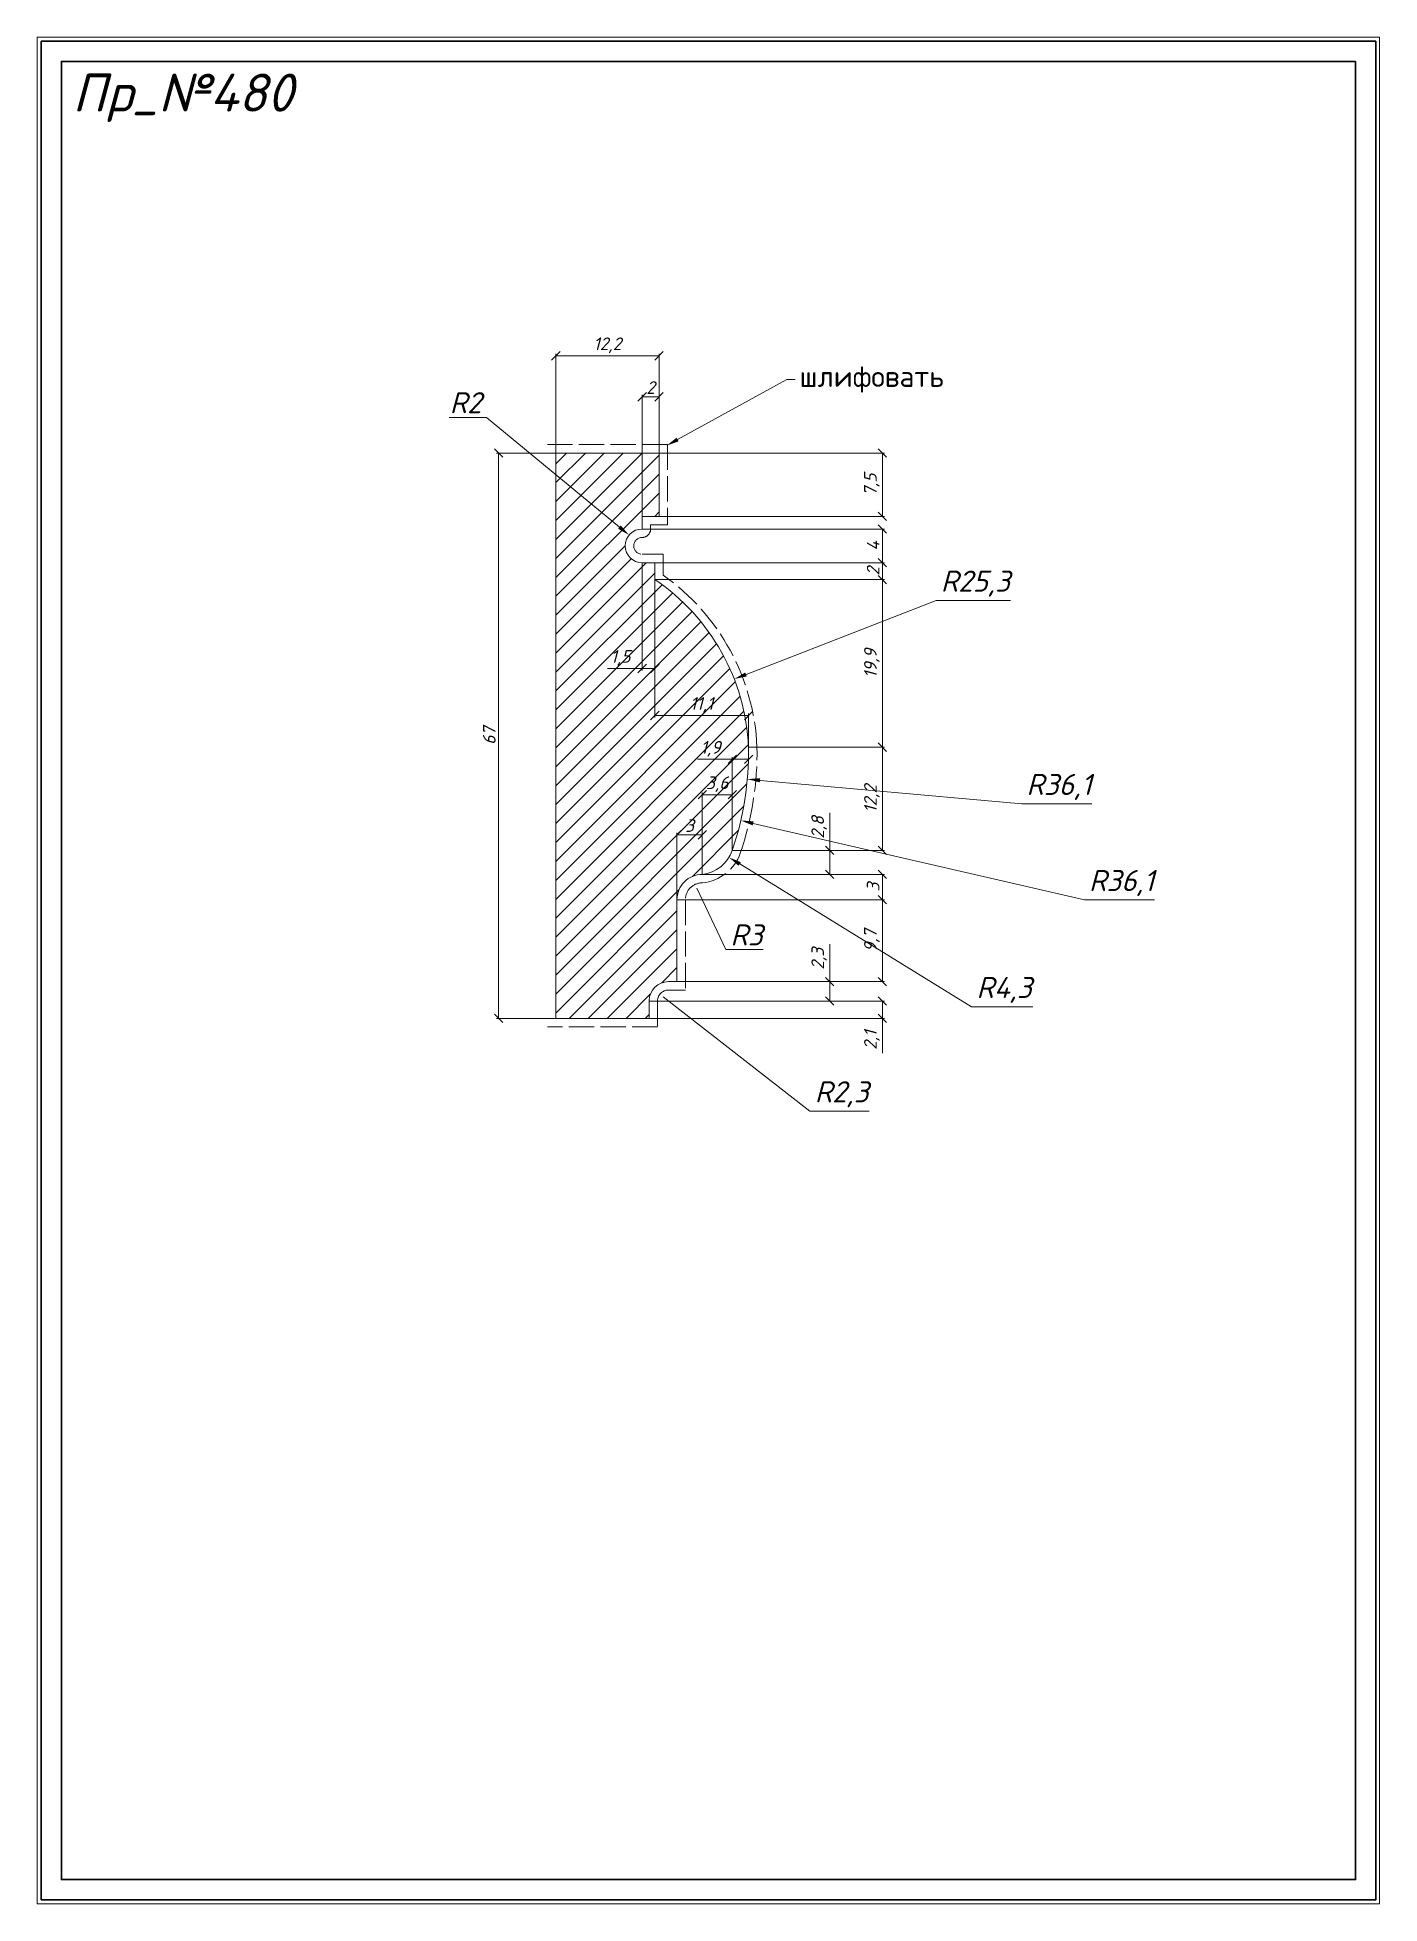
# Model space of a CAD drawing. Header units: millimetres. Extents: x 7439 to 7599, y -1443 to -1222.
import ezdxf
from ezdxf import colors
from ezdxf.entities.mleader import LeaderData, LeaderLine
from ezdxf.math import Vec2, Vec3

# ---------------------------------------------------------------- set-up
doc = ezdxf.new("R2010")
doc.units = ezdxf.units.MM
doc.linetypes.add('ACAD_ISO02W100', pattern=[15, 12, -3])
doc.layers.get('0').update_dxf_attribs({"lineweight": 13})
for name, color, linetype, lineweight in [('Пр_№480', 1, 'Continuous', 35), ('служебный слой ЛИНИИ ПУНКТИРНЫЕ', 7, 'ACAD_ISO02W100', 13), ('служебный слой НАДПИСИ', 7, 'Continuous', 13), ('служебный слой РАЗМЕРЫ', 7, 'Continuous', 9), ('служебный слой ШТАМП', 7, 'Continuous', 30), ('служебный слой ШТРИХОВКА', 7, 'Continuous', 5)]:
    doc.layers.add(name, color=color, linetype=linetype, lineweight=lineweight)
doc.styles.add('ЕСКД', font='isocpeur.ttf', dxfattribs={"oblique": 15})
doc.styles.add('ЕСКД штамп_текст', font='isocpeur.ttf')
doc.dimstyles.new('ЕСКД', dxfattribs={"dimtxt": 3.5, "dimasz": 2.5, "dimexe": 0.25, "dimexo": 0, "dimgap": 0.35, "dimtad": 1, "dimdec": 1, "dimzin": 9, "dimtxsty": 'ЕСКД', "dimblk": 'OBLIQUE', "dimcen": 0, "dimclrd": 256, "dimclre": 256, "dimclrt": 256, "dimadec": 1, "dimazin": 0, "dimtfac": 1, "dimtdec": 1, "dimtmove": 0, "dimatfit": 3, "dimldrblk": 'DOTSMALL', "dimfxl": 1, "dimlwd": -1, "dimlwe": -1, "dimarcsym": 0})
doc.dimstyles.new('ЕСКД$4', dxfattribs={"dimtxt": 3.5, "dimasz": 2.5, "dimexe": 0.25, "dimexo": 0, "dimgap": 0.35, "dimtad": 1, "dimtoh": 1, "dimdec": 1, "dimzin": 9, "dimtxsty": 'ЕСКД', "dimblk1": 'OBLIQUE', "dimsah": 1, "dimcen": 0, "dimse1": 1, "dimclrd": 256, "dimclre": 256, "dimclrt": 256, "dimadec": 1, "dimazin": 0, "dimtfac": 1, "dimtdec": 1, "dimtofl": 0, "dimtmove": 0, "dimatfit": 3, "dimldrblk": 'DOTSMALL', "dimfxl": 1, "dimlwd": -1, "dimlwe": -1, "dimarcsym": 2})

# ---------------------------------------------------------------- blocks, each defined once
blk = doc.blocks.new('*D27')
at = {"layer": 'Defpoints', "color": 0, "transparency": 16777216}
for p in [(7514.26, -1336.5), (7516.08, -1337.91)]:
    blk.add_point(p, dxfattribs=at)
at = {"layer": 'служебный слой РАЗМЕРЫ', "transparency": 16777216}
for p, q in [((7531.01, -1349.55), (7513.63, -1336)), ((7538.06, -1349.55), (7531.01, -1349.55))]:
    blk.add_line(p, q, dxfattribs=at)
at = {"layer": 'служебный слой РАЗМЕРЫ', "lineweight": 5, "transparency": 16777216, "insert": (7534.79, -1347.55), "char_height": 2.5, "attachment_point": 5, "style": 'ЕСКД'}
blk.add_mtext('R2,3', dxfattribs=at)
blk = doc.blocks.new('_DotSmall')
at = {"color": 0, "linetype": 'ByBlock', "lineweight": -3, "const_width": 0.5}
blk.add_lwpolyline([(-0.0625, 0, 1), (0.0625, 0, 1)], format="xyb", close=True, dxfattribs=at)
blk = doc.blocks.new('_OBLIQUE')
at = {"color": 0, "linetype": 'ByBlock'}
blk.add_line((-0.5, -0.5), (0.5, 0.5), dxfattribs=at)
blk = doc.blocks.new('*D26')
at = {"layer": 'Defpoints', "color": 0, "transparency": 16777216}
for p in [(7518.26, -1324.49), (7519.54, -1327.2)]:
    blk.add_point(p, dxfattribs=at)
at = {"layer": 'служебный слой РАЗМЕРЫ', "transparency": 16777216}
for p, q in [((7521.05, -1330.41), (7517.62, -1323.13)), ((7525.47, -1330.41), (7521.05, -1330.41))]:
    blk.add_line(p, q, dxfattribs=at)
at = {"layer": 'служебный слой РАЗМЕРЫ', "lineweight": 5, "transparency": 16777216, "insert": (7523.51, -1328.66), "char_height": 2.5, "attachment_point": 5, "style": 'ЕСКД'}
blk.add_mtext('R3', dxfattribs=at)
blk = doc.blocks.new('*D25')
at = {"layer": 'Defpoints', "color": 0, "transparency": 16777216}
for p in [(7517.75, -1317.2), (7521.43, -1319.47)]:
    blk.add_point(p, dxfattribs=at)
at = {"layer": 'служебный слой РАЗМЕРЫ', "transparency": 16777216}
for p, q in [((7550.16, -1337.18), (7522.7, -1320.25)), ((7557.45, -1337.18), (7550.16, -1337.18))]:
    blk.add_line(p, q, dxfattribs=at)
blk.add_solid([(7522.83, -1320.04), (7522.57, -1320.47), (7521.43, -1319.47)], dxfattribs=at)
at = {"layer": 'служебный слой РАЗМЕРЫ', "lineweight": 5, "transparency": 16777216, "insert": (7554.05, -1335.18), "char_height": 2.5, "attachment_point": 5, "style": 'ЕСКД'}
blk.add_mtext('R4,3', dxfattribs=at)
blk = doc.blocks.new('*D24')
at = {"layer": 'Defpoints', "color": 0, "transparency": 16777216}
for p in [(7487.62, -1306.97), (7522.83, -1315.1)]:
    blk.add_point(p, dxfattribs=at)
at = {"layer": 'служебный слой РАЗМЕРЫ', "transparency": 16777216}
for p, q in [((7563.57, -1324.51), (7524.29, -1315.44)), ((7571.86, -1324.51), (7563.57, -1324.51))]:
    blk.add_line(p, q, dxfattribs=at)
blk.add_solid([(7524.35, -1315.2), (7524.24, -1315.68), (7522.83, -1315.1)], dxfattribs=at)
at = {"layer": 'служебный слой РАЗМЕРЫ', "lineweight": 5, "transparency": 16777216, "insert": (7567.97, -1322.51), "char_height": 2.5, "attachment_point": 5, "style": 'ЕСКД'}
blk.add_mtext('R36,1', dxfattribs=at)
blk = doc.blocks.new('*D23')
at = {"layer": 'Defpoints', "color": 0, "transparency": 16777216}
for p in [(7487.62, -1306.97), (7523.61, -1310.2)]:
    blk.add_point(p, dxfattribs=at)
at = {"layer": 'служебный слой РАЗМЕРЫ', "transparency": 16777216}
for p, q in [((7556.16, -1313.12), (7525.11, -1310.34)), ((7564.46, -1313.12), (7556.16, -1313.12))]:
    blk.add_line(p, q, dxfattribs=at)
blk.add_solid([(7525.13, -1310.09), (7525.08, -1310.58), (7523.61, -1310.2)], dxfattribs=at)
at = {"layer": 'служебный слой РАЗМЕРЫ', "lineweight": 5, "transparency": 16777216, "insert": (7560.56, -1311.12), "char_height": 2.5, "attachment_point": 5, "style": 'ЕСКД'}
blk.add_mtext('R36,1', dxfattribs=at)
blk = doc.blocks.new('*D22')
at = {"layer": 'Defpoints', "color": 0, "transparency": 16777216}
for p in [(7522.05, -1298.33), (7498.48, -1307.51)]:
    blk.add_point(p, dxfattribs=at)
at = {"layer": 'служебный слой РАЗМЕРЫ', "transparency": 16777216}
for p, q in [((7546, -1289.02), (7523.45, -1297.79)), ((7554.79, -1289.02), (7546, -1289.02))]:
    blk.add_line(p, q, dxfattribs=at)
blk.add_solid([(7523.36, -1297.56), (7523.54, -1298.02), (7522.05, -1298.33)], dxfattribs=at)
at = {"layer": 'служебный слой РАЗМЕРЫ', "lineweight": 5, "transparency": 16777216, "insert": (7550.64, -1287.02), "char_height": 2.5, "attachment_point": 5, "style": 'ЕСКД'}
blk.add_mtext('R25,3', dxfattribs=at)
blk = doc.blocks.new('*D21')
at = {"layer": 'Defpoints', "color": 0, "transparency": 16777216}
for p in [(7511.14, -1264.88), (7513.14, -1271.55), (7511.14, -1279.05)]:
    blk.add_point(p, dxfattribs=at)
at = {"layer": 'служебный слой РАЗМЕРЫ', "transparency": 16777216}
for p, q in [((7511.14, -1279.05), (7511.14, -1264.63)), ((7513.14, -1264.88), (7511.14, -1264.88)), ((7513.14, -1271.55), (7513.14, -1264.63))]:
    blk.add_line(p, q, dxfattribs=at)
at = {"layer": 'служебный слой РАЗМЕРЫ', "transparency": 16777216, "rotation": 180}
blk.add_blockref('_OBLIQUE', (7511.14, -1264.88), dxfattribs=at)
at = {"layer": 'служебный слой РАЗМЕРЫ', "transparency": 16777216}
blk.add_blockref('_OBLIQUE', (7513.14, -1264.88), dxfattribs=at)
at = {"layer": 'служебный слой РАЗМЕРЫ', "transparency": 16777216, "insert": (7512.14, -1263.78), "char_height": 1.5, "attachment_point": 5, "style": 'ЕСКД'}
blk.add_mtext('2', dxfattribs=at)
blk = doc.blocks.new('*D20')
at = {"layer": 'Defpoints', "color": 0, "transparency": 16777216}
for p in [(7511.14, -1284.55), (7512.64, -1286.55), (7511.14, -1297.08)]:
    blk.add_point(p, dxfattribs=at)
at = {"layer": 'служебный слой РАЗМЕРЫ', "transparency": 16777216}
for p, q in [((7511.14, -1284.55), (7511.14, -1297.33)), ((7512.64, -1286.55), (7512.64, -1297.33)), ((7511.14, -1297.08), (7507.02, -1297.08)), ((7512.64, -1297.08), (7511.14, -1297.08))]:
    blk.add_line(p, q, dxfattribs=at)
at = {"layer": 'служебный слой РАЗМЕРЫ', "transparency": 16777216, "rotation": 180}
blk.add_blockref('_OBLIQUE', (7511.14, -1297.08), dxfattribs=at)
at = {"layer": 'служебный слой РАЗМЕРЫ', "transparency": 16777216}
blk.add_blockref('_OBLIQUE', (7512.64, -1297.08), dxfattribs=at)
at = {"layer": 'служебный слой РАЗМЕРЫ', "transparency": 16777216, "insert": (7508.58, -1295.83), "char_height": 1.5, "attachment_point": 5, "style": 'ЕСКД'}
blk.add_mtext('1,5', dxfattribs=at)
blk = doc.blocks.new('*D19')
at = {"layer": 'Defpoints', "color": 0, "transparency": 16777216}
for p in [(7523.75, -1306.41), (7521.82, -1307.85), (7521.82, -1318.64)]:
    blk.add_point(p, dxfattribs=at)
at = {"layer": 'служебный слой РАЗМЕРЫ', "transparency": 16777216}
for p, q in [((7523.75, -1306.41), (7523.75, -1308.1)), ((7521.82, -1307.85), (7517.7, -1307.85)), ((7521.82, -1318.64), (7521.82, -1307.6)), ((7523.75, -1307.85), (7521.82, -1307.85))]:
    blk.add_line(p, q, dxfattribs=at)
at = {"layer": 'служебный слой РАЗМЕРЫ', "transparency": 16777216, "rotation": 180}
blk.add_blockref('_OBLIQUE', (7521.82, -1307.85), dxfattribs=at)
at = {"layer": 'служебный слой РАЗМЕРЫ', "transparency": 16777216}
blk.add_blockref('_OBLIQUE', (7523.75, -1307.85), dxfattribs=at)
at = {"layer": 'служебный слой РАЗМЕРЫ', "transparency": 16777216, "insert": (7519.26, -1306.6), "char_height": 1.5, "attachment_point": 5, "style": 'ЕСКД'}
blk.add_mtext('1,9', dxfattribs=at)
blk = doc.blocks.new('*D18')
at = {"layer": 'Defpoints', "color": 0, "transparency": 16777216}
for p in [(7509.6, -1281.28), (7511.14, -1282.55)]:
    blk.add_point(p, dxfattribs=at)
at = {"layer": 'служебный слой РАЗМЕРЫ', "transparency": 16777216}
for p, q in [((7488.25, -1267.33), (7492.67, -1267.33)), ((7492.67, -1267.33), (7508.44, -1280.32))]:
    blk.add_line(p, q, dxfattribs=at)
blk.add_solid([(7508.6, -1280.13), (7508.28, -1280.52), (7509.6, -1281.28)], dxfattribs=at)
at = {"layer": 'служебный слой РАЗМЕРЫ', "lineweight": 5, "transparency": 16777216, "insert": (7490.21, -1265.58), "char_height": 2.5, "attachment_point": 5, "style": 'ЕСКД'}
blk.add_mtext('R2', dxfattribs=at)
blk = doc.blocks.new('*D17')
at = {"layer": 'Defpoints', "color": 0, "transparency": 16777216}
for p in [(7512.64, -1286.55), (7512.64, -1302.65), (7523.75, -1306.41)]:
    blk.add_point(p, dxfattribs=at)
at = {"layer": 'служебный слой РАЗМЕРЫ', "transparency": 16777216}
for p, q in [((7512.64, -1286.55), (7512.64, -1302.9)), ((7523.75, -1302.65), (7512.64, -1302.65)), ((7523.75, -1306.41), (7523.75, -1302.4))]:
    blk.add_line(p, q, dxfattribs=at)
at = {"layer": 'служебный слой РАЗМЕРЫ', "transparency": 16777216, "rotation": 180}
blk.add_blockref('_OBLIQUE', (7512.64, -1302.65), dxfattribs=at)
at = {"layer": 'служебный слой РАЗМЕРЫ', "transparency": 16777216}
blk.add_blockref('_OBLIQUE', (7523.75, -1302.65), dxfattribs=at)
at = {"layer": 'служебный слой РАЗМЕРЫ', "transparency": 16777216, "insert": (7518.2, -1301.4), "char_height": 1.5, "attachment_point": 5, "style": 'ЕСКД'}
blk.add_mtext('11,1', dxfattribs=at)
blk = doc.blocks.new('*D16')
at = {"layer": 'Defpoints', "color": 0, "transparency": 16777216}
for p in [(7518.26, -1312.05), (7521.82, -1318.64), (7518.26, -1321.49)]:
    blk.add_point(p, dxfattribs=at)
at = {"layer": 'служебный слой РАЗМЕРЫ', "transparency": 16777216}
for p, q in [((7518.26, -1321.49), (7518.26, -1311.8)), ((7521.82, -1312.05), (7518.26, -1312.05)), ((7521.82, -1318.64), (7521.82, -1311.8))]:
    blk.add_line(p, q, dxfattribs=at)
at = {"layer": 'служебный слой РАЗМЕРЫ', "transparency": 16777216, "rotation": 180}
blk.add_blockref('_OBLIQUE', (7518.26, -1312.05), dxfattribs=at)
at = {"layer": 'служебный слой РАЗМЕРЫ', "transparency": 16777216}
blk.add_blockref('_OBLIQUE', (7521.82, -1312.05), dxfattribs=at)
at = {"layer": 'служебный слой РАЗМЕРЫ', "transparency": 16777216, "insert": (7520.04, -1310.8), "char_height": 1.5, "attachment_point": 5, "style": 'ЕСКД'}
blk.add_mtext('3,6', dxfattribs=at)
blk = doc.blocks.new('*D15')
at = {"layer": 'Defpoints', "color": 0, "transparency": 16777216}
for p in [(7515.26, -1316.8), (7518.26, -1321.49), (7515.26, -1324.49)]:
    blk.add_point(p, dxfattribs=at)
at = {"layer": 'служебный слой РАЗМЕРЫ', "transparency": 16777216}
for p, q in [((7515.26, -1324.49), (7515.26, -1316.55)), ((7518.26, -1316.8), (7515.26, -1316.8)), ((7518.26, -1321.49), (7518.26, -1316.55))]:
    blk.add_line(p, q, dxfattribs=at)
at = {"layer": 'служебный слой РАЗМЕРЫ', "transparency": 16777216, "rotation": 180}
blk.add_blockref('_OBLIQUE', (7515.26, -1316.8), dxfattribs=at)
at = {"layer": 'служебный слой РАЗМЕРЫ', "transparency": 16777216}
blk.add_blockref('_OBLIQUE', (7518.26, -1316.8), dxfattribs=at)
at = {"layer": 'служебный слой РАЗМЕРЫ', "transparency": 16777216, "insert": (7516.76, -1315.7), "char_height": 1.5, "attachment_point": 5, "style": 'ЕСКД'}
blk.add_mtext('3', dxfattribs=at)
blk = doc.blocks.new('*D14')
at = {"layer": 'Defpoints', "color": 0, "transparency": 16777216}
for p in [(7500.9, -1271.55), (7494.12, -1338.56), (7500.9, -1338.56)]:
    blk.add_point(p, dxfattribs=at)
at = {"layer": 'служебный слой РАЗМЕРЫ', "transparency": 16777216}
for p, q in [((7500.9, -1271.55), (7493.87, -1271.55)), ((7494.12, -1271.55), (7494.12, -1338.56)), ((7500.9, -1338.56), (7493.87, -1338.56))]:
    blk.add_line(p, q, dxfattribs=at)
for p, rotation in [((7494.12, -1271.55), 90), ((7494.12, -1338.56), 270)]:
    blk.add_blockref('_OBLIQUE', p, dxfattribs=dict(at, rotation=rotation))
at = {"layer": 'служебный слой РАЗМЕРЫ', "transparency": 16777216, "insert": (7493.02, -1305.06), "char_height": 1.5, "attachment_point": 5, "rotation": 90, "style": 'ЕСКД'}
blk.add_mtext('67', dxfattribs=at)
blk = doc.blocks.new('*D13')
at = {"layer": 'Defpoints', "color": 0, "transparency": 16777216}
for p in [(7513.14, -1260.02), (7500.9, -1271.55), (7513.14, -1271.55)]:
    blk.add_point(p, dxfattribs=at)
at = {"layer": 'служебный слой РАЗМЕРЫ', "transparency": 16777216}
for p, q in [((7500.9, -1271.55), (7500.9, -1259.77)), ((7500.9, -1260.02), (7513.14, -1260.02)), ((7513.14, -1271.55), (7513.14, -1259.77))]:
    blk.add_line(p, q, dxfattribs=at)
at = {"layer": 'служебный слой РАЗМЕРЫ', "transparency": 16777216, "rotation": 180}
blk.add_blockref('_OBLIQUE', (7500.9, -1260.02), dxfattribs=at)
at = {"layer": 'служебный слой РАЗМЕРЫ', "transparency": 16777216}
blk.add_blockref('_OBLIQUE', (7513.14, -1260.02), dxfattribs=at)
at = {"layer": 'служебный слой РАЗМЕРЫ', "transparency": 16777216, "insert": (7507.02, -1258.77), "char_height": 1.5, "attachment_point": 5, "style": 'ЕСКД'}
blk.add_mtext('12,2', dxfattribs=at)
blk = doc.blocks.new('*D12')
at = {"layer": 'Defpoints', "color": 0, "transparency": 16777216}
for p in [(7513.14, -1271.55), (7513.14, -1279.05), (7539.62, -1279.05)]:
    blk.add_point(p, dxfattribs=at)
at = {"layer": 'служебный слой РАЗМЕРЫ', "transparency": 16777216}
for p, q in [((7513.14, -1271.55), (7539.87, -1271.55)), ((7539.62, -1271.55), (7539.62, -1279.05)), ((7513.14, -1279.05), (7539.87, -1279.05))]:
    blk.add_line(p, q, dxfattribs=at)
for p, rotation in [((7539.62, -1271.55), 90), ((7539.62, -1279.05), 270)]:
    blk.add_blockref('_OBLIQUE', p, dxfattribs=dict(at, rotation=rotation))
at = {"layer": 'служебный слой РАЗМЕРЫ', "transparency": 16777216, "insert": (7538.37, -1275.3), "char_height": 1.5, "attachment_point": 5, "rotation": 90, "style": 'ЕСКД'}
blk.add_mtext('7,5', dxfattribs=at)
blk = doc.blocks.new('*D11')
at = {"layer": 'Defpoints', "color": 0, "transparency": 16777216}
for p in [(7511.14, -1280.55), (7511.14, -1284.55), (7539.62, -1284.55)]:
    blk.add_point(p, dxfattribs=at)
at = {"layer": 'служебный слой РАЗМЕРЫ', "transparency": 16777216}
for p, q in [((7511.14, -1280.55), (7539.87, -1280.55)), ((7539.62, -1280.55), (7539.62, -1284.55)), ((7511.14, -1284.55), (7539.87, -1284.55))]:
    blk.add_line(p, q, dxfattribs=at)
for p, rotation in [((7539.62, -1280.55), 90), ((7539.62, -1284.55), 270)]:
    blk.add_blockref('_OBLIQUE', p, dxfattribs=dict(at, rotation=rotation))
at = {"layer": 'служебный слой РАЗМЕРЫ', "transparency": 16777216, "insert": (7538.52, -1282.55), "char_height": 1.5, "attachment_point": 5, "rotation": 90, "style": 'ЕСКД'}
blk.add_mtext('4', dxfattribs=at)
blk = doc.blocks.new('*D10')
at = {"layer": 'Defpoints', "color": 0, "transparency": 16777216}
for p in [(7512.64, -1284.55), (7512.64, -1286.55), (7539.62, -1286.55)]:
    blk.add_point(p, dxfattribs=at)
at = {"layer": 'служебный слой РАЗМЕРЫ', "transparency": 16777216}
for p, q in [((7512.64, -1284.55), (7539.87, -1284.55)), ((7539.62, -1284.55), (7539.62, -1286.55)), ((7512.64, -1286.55), (7539.87, -1286.55))]:
    blk.add_line(p, q, dxfattribs=at)
for p, rotation in [((7539.62, -1284.55), 90), ((7539.62, -1286.55), 270)]:
    blk.add_blockref('_OBLIQUE', p, dxfattribs=dict(at, rotation=rotation))
at = {"layer": 'служебный слой РАЗМЕРЫ', "transparency": 16777216, "insert": (7538.52, -1285.55), "char_height": 1.5, "attachment_point": 5, "rotation": 90, "style": 'ЕСКД'}
blk.add_mtext('2', dxfattribs=at)
blk = doc.blocks.new('*D9')
at = {"layer": 'Defpoints', "color": 0, "transparency": 16777216}
for p in [(7512.64, -1286.55), (7523.75, -1306.41), (7539.62, -1306.41)]:
    blk.add_point(p, dxfattribs=at)
at = {"layer": 'служебный слой РАЗМЕРЫ', "transparency": 16777216}
for p, q in [((7512.64, -1286.55), (7539.87, -1286.55)), ((7539.62, -1286.55), (7539.62, -1306.41)), ((7523.75, -1306.41), (7539.87, -1306.41))]:
    blk.add_line(p, q, dxfattribs=at)
for p, rotation in [((7539.62, -1286.55), 90), ((7539.62, -1306.41), 270)]:
    blk.add_blockref('_OBLIQUE', p, dxfattribs=dict(at, rotation=rotation))
at = {"layer": 'служебный слой РАЗМЕРЫ', "transparency": 16777216, "insert": (7538.37, -1296.48), "char_height": 1.5, "attachment_point": 5, "rotation": 90, "style": 'ЕСКД'}
blk.add_mtext('19,9', dxfattribs=at)
blk = doc.blocks.new('*D4')
at = {"layer": 'Defpoints', "color": 0, "transparency": 16777216}
for p in [(7521.82, -1318.64), (7533.37, -1318.64), (7518.26, -1321.49)]:
    blk.add_point(p, dxfattribs=at)
at = {"layer": 'служебный слой РАЗМЕРЫ', "transparency": 16777216}
for p, q in [((7533.37, -1318.64), (7533.37, -1314.21)), ((7521.82, -1318.64), (7533.62, -1318.64)), ((7533.37, -1321.49), (7533.37, -1318.64)), ((7518.26, -1321.49), (7533.62, -1321.49))]:
    blk.add_line(p, q, dxfattribs=at)
for p, rotation in [((7533.37, -1318.64), 90), ((7533.37, -1321.49), 270)]:
    blk.add_blockref('_OBLIQUE', p, dxfattribs=dict(at, rotation=rotation))
at = {"layer": 'служебный слой РАЗМЕРЫ', "transparency": 16777216, "insert": (7532.12, -1315.92), "char_height": 1.5, "attachment_point": 5, "rotation": 90, "style": 'ЕСКД'}
blk.add_mtext('2,8', dxfattribs=at)
blk = doc.blocks.new('*D8')
at = {"layer": 'Defpoints', "color": 0, "transparency": 16777216}
for p in [(7523.75, -1306.41), (7539.62, -1306.41), (7521.82, -1318.64)]:
    blk.add_point(p, dxfattribs=at)
at = {"layer": 'служебный слой РАЗМЕРЫ', "transparency": 16777216}
for p, q in [((7523.75, -1306.41), (7539.87, -1306.41)), ((7539.62, -1318.64), (7539.62, -1306.41)), ((7521.82, -1318.64), (7539.87, -1318.64))]:
    blk.add_line(p, q, dxfattribs=at)
for p, rotation in [((7539.62, -1306.41), 90), ((7539.62, -1318.64), 270)]:
    blk.add_blockref('_OBLIQUE', p, dxfattribs=dict(at, rotation=rotation))
at = {"layer": 'служебный слой РАЗМЕРЫ', "transparency": 16777216, "insert": (7538.37, -1312.52), "char_height": 1.5, "attachment_point": 5, "rotation": 90, "style": 'ЕСКД'}
blk.add_mtext('12,2', dxfattribs=at)
blk = doc.blocks.new('*D6')
at = {"layer": 'Defpoints', "color": 0, "transparency": 16777216}
for p in [(7515.26, -1324.49), (7515.26, -1334.2), (7539.62, -1334.2)]:
    blk.add_point(p, dxfattribs=at)
at = {"layer": 'служебный слой РАЗМЕРЫ', "transparency": 16777216}
for p, q in [((7515.26, -1324.49), (7539.87, -1324.49)), ((7539.62, -1324.49), (7539.62, -1334.2)), ((7515.26, -1334.2), (7539.87, -1334.2))]:
    blk.add_line(p, q, dxfattribs=at)
for p, rotation in [((7539.62, -1324.49), 90), ((7539.62, -1334.2), 270)]:
    blk.add_blockref('_OBLIQUE', p, dxfattribs=dict(at, rotation=rotation))
at = {"layer": 'служебный слой РАЗМЕРЫ', "transparency": 16777216, "insert": (7538.37, -1329.34), "char_height": 1.5, "attachment_point": 5, "rotation": 90, "style": 'ЕСКД'}
blk.add_mtext('9,7', dxfattribs=at)
blk = doc.blocks.new('*D5')
at = {"layer": 'Defpoints', "color": 0, "transparency": 16777216}
for p in [(7514.26, -1334.2), (7533.37, -1334.2), (7511.96, -1336.5)]:
    blk.add_point(p, dxfattribs=at)
at = {"layer": 'служебный слой РАЗМЕРЫ', "transparency": 16777216}
for p, q in [((7533.37, -1334.2), (7533.37, -1329.77)), ((7514.26, -1334.2), (7533.62, -1334.2)), ((7533.37, -1336.5), (7533.37, -1334.2)), ((7511.96, -1336.5), (7533.62, -1336.5))]:
    blk.add_line(p, q, dxfattribs=at)
for p, rotation in [((7533.37, -1334.2), 90), ((7533.37, -1336.5), 270)]:
    blk.add_blockref('_OBLIQUE', p, dxfattribs=dict(at, rotation=rotation))
at = {"layer": 'служебный слой РАЗМЕРЫ', "transparency": 16777216, "insert": (7532.12, -1331.48), "char_height": 1.5, "attachment_point": 5, "rotation": 90, "style": 'ЕСКД'}
blk.add_mtext('2,3', dxfattribs=at)
blk = doc.blocks.new('*D3')
at = {"layer": 'Defpoints', "color": 0, "transparency": 16777216}
for p in [(7511.96, -1336.5), (7511.96, -1338.56), (7539.62, -1338.56)]:
    blk.add_point(p, dxfattribs=at)
at = {"layer": 'служебный слой РАЗМЕРЫ', "transparency": 16777216}
for p, q in [((7511.96, -1336.5), (7539.87, -1336.5)), ((7539.62, -1336.5), (7539.62, -1338.56)), ((7511.96, -1338.56), (7539.87, -1338.56)), ((7539.62, -1338.56), (7539.62, -1342.69))]:
    blk.add_line(p, q, dxfattribs=at)
for p, rotation in [((7539.62, -1336.5), 90), ((7539.62, -1338.56), 270)]:
    blk.add_blockref('_OBLIQUE', p, dxfattribs=dict(at, rotation=rotation))
at = {"layer": 'служебный слой РАЗМЕРЫ', "transparency": 16777216, "insert": (7538.37, -1341.13), "char_height": 1.5, "attachment_point": 5, "rotation": 90, "style": 'ЕСКД'}
blk.add_mtext('2,1', dxfattribs=at)

msp = doc.modelspace()

# ---------------------------------------------------------------- hatches: boundary and pattern name
at = {"layer": 'служебный слой ШТРИХОВКА'}
h = msp.add_hatch(dxfattribs=at)
h.set_pattern_fill('ANSI31', color=256, scale=0.5)
h.paths.add_polyline_path([(7512.64, -1286.55), (7512.64, -1284.55), (7511.14, -1284.55, -1), (7511.14, -1280.55), (7511.14, -1279.05), (7513.14, -1279.05), (7513.14, -1271.55), (7500.9, -1271.55), (7500.9, -1338.56), (7511.96, -1338.56), (7511.96, -1336.46, -0.409784), (7514.26, -1334.2), (7515.26, -1334.2), (7515.26, -1324.49, -0.414214), (7518.26, -1321.49, 0.28561), (7521.82, -1318.64, 0.086267), (7523.75, -1306.41, 0.237615)])
h.paths.add_polyline_path([(7515.26, -1317.92), (7518.26, -1317.92), (7518.26, -1311.92), (7515.26, -1311.92)], flags=24)
h.paths.add_polyline_path([(7511.51, -1312.67), (7517.14, -1312.67), (7517.14, -1306.67), (7511.51, -1306.67)], flags=24)
h.paths.add_polyline_path([(7515.26, -1303.27), (7521.14, -1303.27), (7521.14, -1297.27), (7515.26, -1297.27)], flags=24)
h.paths.add_polyline_path([(7515.57, -1308.47), (7520.7, -1308.47), (7520.7, -1302.47), (7515.57, -1302.47)], flags=24)

# ---------------------------------------------------------------- linework, layer by layer
at = {"color": 7, "lineweight": 13}
for points in [[(7511.14, -1284.55), (7512.64, -1284.55), (7512.64, -1286.55)], [(7515.26, -1324.49), (7515.26, -1334.2), (7514.26, -1334.2)]]:
    msp.add_lwpolyline(points, dxfattribs=at)
at = {"layer": 'Пр_№480', "color": 5, "lineweight": 13}
msp.add_lwpolyline([(7500.9, -1271.55), (7513.14, -1271.55), (7513.14, -1279.05), (7511.14, -1279.05), (7511.14, -1280.55, 1), (7511.14, -1284.55), (7512.64, -1284.55), (7512.64, -1286.55, -0.237615), (7523.75, -1306.41, -0.086267), (7521.82, -1318.64, -0.28561), (7518.26, -1321.49, 0.414214), (7515.26, -1324.49), (7515.26, -1334.2), (7514.26, -1334.2, 0.409784), (7511.96, -1336.46), (7511.96, -1338.56), (7500.9, -1338.56)], format="xyb", close=True, dxfattribs=at)
msp.add_lwpolyline([(7511.96, -1336.5), (7511.96, -1338.56), (7500.9, -1338.56), (7500.9, -1271.55), (7513.14, -1271.55), (7513.14, -1279.05), (7511.14, -1279.05), (7511.14, -1280.55)], dxfattribs=at)
at = {"layer": 'служебный слой ЛИНИИ ПУНКТИРНЫЕ', "ltscale": 0.25}
msp.add_lwpolyline([(7499.9, -1270.55), (7514.14, -1270.55), (7514.14, -1280.05), (7512.14, -1280.05), (7512.14, -1280.55, -0.414214), (7511.14, -1281.55, 1), (7511.14, -1283.55), (7513.64, -1283.55), (7513.64, -1286.03, -0.232388), (7524.75, -1306.38, -0.086396), (7522.77, -1318.97, -0.28938), (7518.31, -1322.49, 0.421598), (7516.26, -1324.49), (7516.26, -1335.2), (7514.26, -1335.2, 0.408454), (7512.96, -1336.47), (7512.96, -1339.57), (7499.9, -1339.57)], format="xyb", dxfattribs=at)
at = {"layer": 'служебный слой ШТАМП', "color": 6, "lineweight": 5, "ltscale": 100}
msp.add_lwpolyline([(7598.56, -1222.27), (7439.44, -1222.27), (7439.44, -1443.49), (7598.56, -1443.49)], close=True, dxfattribs=at)
at = {"layer": 'служебный слой ШТАМП', "ltscale": 100}
for points in [[(7598.11, -1222.73), (7439.9, -1222.73), (7439.9, -1443.03), (7598.11, -1443.03)], [(7595.71, -1225.13), (7442.3, -1225.13), (7442.3, -1440.63), (7595.71, -1440.63)]]:
    msp.add_lwpolyline(points, close=True, dxfattribs=at)

# ---------------------------------------------------------------- texts
at = {"layer": 'служебный слой НАДПИСИ', "style": 'ЕСКД', "oblique": 15}
msp.add_text('Пр_№480', height=4.5, dxfattribs=at).set_placement((7443.6, -1231.08))

# ---------------------------------------------------------------- dimensions: what is measured, and where the dimension line sits
at = {"layer": 'служебный слой РАЗМЕРЫ'}
for base, p1, p2, picture, middle in [((7513.14, -1260.02), (7500.9, -1271.55), (7513.14, -1271.55), '*D13', (7507.02, -1258.77)), ((7511.14, -1264.88), (7513.14, -1271.55), (7511.14, -1279.05), '*D21', (7512.14, -1263.78)), ((7511.14, -1297.08), (7512.64, -1286.55), (7511.14, -1284.55), '*D20', (7508.58, -1295.83)), ((7512.64, -1302.65), (7523.75, -1306.41), (7512.64, -1286.55), '*D17', (7518.2, -1301.4)), ((7521.82, -1307.85), (7523.75, -1306.41), (7521.82, -1318.64), '*D19', (7519.26, -1306.6)), ((7518.26, -1312.05), (7521.82, -1318.64), (7518.26, -1321.49), '*D16', (7520.04, -1310.8)), ((7515.26, -1316.8), (7518.26, -1321.49), (7515.26, -1324.49), '*D15', (7516.76, -1315.7))]:
    dim = msp.add_linear_dim(base=base, p1=p1, p2=p2, dimstyle='ЕСКД', override={"dimtxt": 1.5, "dimasz": 1}, dxfattribs=at)
    dim.commit()
    dim.dimension.update_dxf_attribs({"geometry": picture, "text_midpoint": middle})
at = {"layer": 'служебный слой РАЗМЕРЫ', "lineweight": 5}
for center, mpoint, picture, middle in [((7511.14, -1282.55), (7509.6, -1281.28), '*D18', (7490.21, -1267.33)), ((7498.48, -1307.51), (7522.05, -1298.33), '*D22', (7550.64, -1289.02)), ((7487.62, -1306.97), (7522.83, -1315.1), '*D24', (7563.57, -1324.51)), ((7487.62, -1306.97), (7523.61, -1310.2), '*D23', (7556.16, -1313.12)), ((7517.75, -1317.2), (7521.43, -1319.47), '*D25', (7554.05, -1337.18)), ((7518.26, -1324.49), (7519.54, -1327.2), '*D26', (7523.51, -1330.41)), ((7514.26, -1336.5), (7516.08, -1337.91), '*D27', (7534.79, -1349.55))]:
    dim = msp.add_radius_dim(center=center, mpoint=mpoint, dimstyle='ЕСКД$4', override={"dimtxt": 2.5, "dimasz": 1.5, "dimgap": 0.5}, dxfattribs=at)
    dim.commit()
    dim.dimension.update_dxf_attribs({"geometry": picture, "text_midpoint": middle, "dimtype": 132})
at = {"layer": 'служебный слой РАЗМЕРЫ'}
for base, p1, p2, picture, middle in [((7494.12, -1338.56), (7500.9, -1271.55), (7500.9, -1338.56), '*D14', (7493.02, -1305.06)), ((7539.62, -1279.05), (7513.14, -1271.55), (7513.14, -1279.05), '*D12', (7538.37, -1275.3)), ((7539.62, -1284.55), (7511.14, -1280.55), (7511.14, -1284.55), '*D11', (7538.52, -1282.55)), ((7539.62, -1286.55), (7512.64, -1284.55), (7512.64, -1286.55), '*D10', (7538.52, -1285.55)), ((7539.62, -1306.41), (7512.64, -1286.55), (7523.75, -1306.41), '*D9', (7538.37, -1296.48)), ((7539.62, -1306.41), (7521.82, -1318.64), (7523.75, -1306.41), '*D8', (7538.37, -1312.52)), ((7533.3702, -1318.6376), (7518.2629, -1321.4864), (7521.8228, -1318.6376), '*D4', (7532.1202, -1315.9241)), ((7539.62, -1334.2), (7515.26, -1324.49), (7515.26, -1334.2), '*D6', (7538.37, -1329.34)), ((7533.37, -1334.2), (7511.96, -1336.5), (7514.26, -1334.2), '*D5', (7532.12, -1331.48)), ((7539.62, -1338.56), (7511.96, -1336.5), (7511.96, -1338.56), '*D3', (7538.37, -1341.13))]:
    dim = msp.add_linear_dim(base=base, p1=p1, p2=p2, angle=90, dimstyle='ЕСКД', override={"dimtxt": 1.5, "dimasz": 1}, dxfattribs=at)
    dim.commit()
    dim.dimension.update_dxf_attribs({"geometry": picture, "text_midpoint": middle})
msp.add_linear_dim(base=(7539.62, -1321.49), p1=(7515.26, -1324.49), p2=(7518.26, -1321.49), angle=90, dimstyle='ЕСКД', override={"dimtxt": 1.5, "dimasz": 1}, dxfattribs=at).render()

# ---------------------------------------------------------------- leaders
ml = msp.add_multileader_mtext('Standard', dxfattribs=at)
ml.set_content('\\A1;шлифовать', color=256, style='ЕСКД штамп_текст')
ml.set_leader_properties(color=256, linetype='ByLayer', lineweight=-1)
ml.build(insert=Vec2(0, 0))
ml.multileader.update_dxf_attribs({"dogleg_length": 1, "arrow_head_size": 1.5})
ctx = ml.context
ctx.base_point, ctx.char_height, ctx.arrow_head_size, ctx.landing_gap_size, ctx.plane_origin = Vec3(7529.28, -1262.84), 2.5, 1.5, 0.5, Vec3(7555.93, -1249.68)
notes = []
notes.append((ctx, [(1, (1, 1, 0), (7528.28, -1262.84), (1, 0), 1, [(0, [(7514.02, -1270.67)], 0, [])])]))
ctx.mtext.insert, ctx.mtext.flow_direction = Vec3(7529.78, -1261.21), 5
for ctx, leaders in notes:
    for number, flags, end, landing, length, lines in leaders:
        leader = LeaderData()
        leader.index, (leader.has_last_leader_line, leader.has_dogleg_vector, leader.attachment_direction) = number, flags
        leader.last_leader_point, leader.dogleg_vector, leader.dogleg_length = Vec3(end), Vec3(landing), length
        for number, points, colour, breaks in lines:
            line = LeaderLine()
            line.index, line.vertices, line.color, line.breaks = number, Vec3.list(points), colors.encode_raw_color(colour), breaks
            leader.lines.append(line)
        ctx.leaders.append(leader)

doc.saveas('drawing.dxf')
